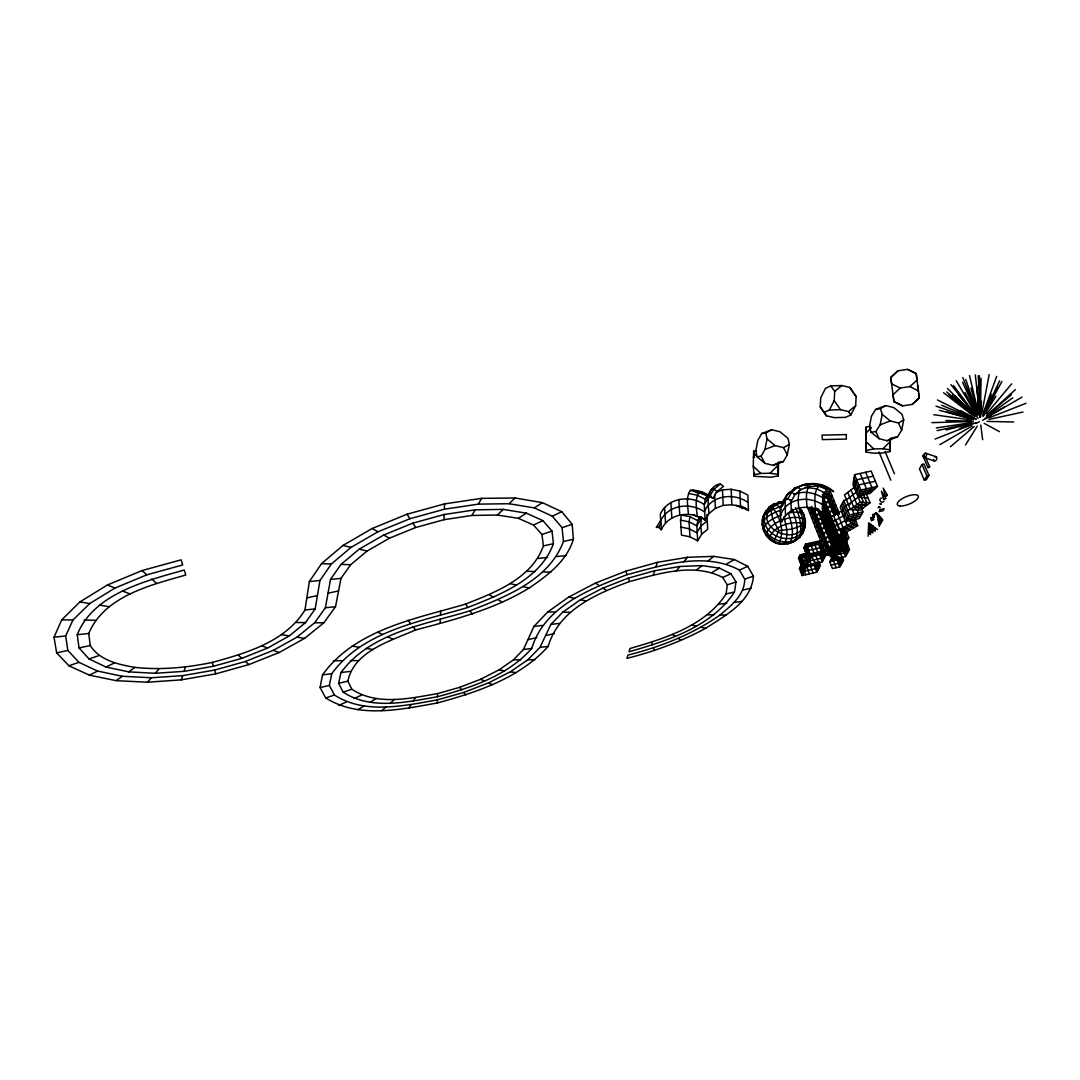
<?xml version="1.0" encoding="UTF-8"?>
<svg xmlns="http://www.w3.org/2000/svg" width="1080" height="1080" viewBox="0 0 1080 1080"><rect width="100%" height="100%" fill="white"/><g stroke="black" fill="none" stroke-linecap="round" stroke-linejoin="round"><path stroke-width="1.5" d="M890.447 438.332L890.123 451.535L882.468 453.006L873.396 453.195L866.066 452.048L865.944 427.181L870.507 426.209M701.325 516.699L700.772 526.176L701.636 534.222L697.667 540.783L689.945 536.827L681.453 535.086L680.535 520.115L681.44 514.985L690.012 516.74L697.815 520.708L696.843 525.825L697.667 540.783M701.636 534.222L707.711 529.254L706.941 514.296M714.623 494.316L715.392 508.356L709.168 513.418L705.118 520.088C691.281 510.192 668.493 513.121 661.351 529.767L658.584 527.269L656.303 527.445L660.447 520.789M723.182 505.373L731.822 504.738L740.502 506.507L748.427 510.516L747.86 495.086L739.895 491.063L731.16 489.281L722.48 489.915L723.182 505.373L715.392 508.356M980.451 412.614L981.072 378.284M731.16 489.281L731.822 504.738M873.896 517.482C870.156 512.474 876.217 513.878 873.855 517.495M739.895 491.063L740.502 506.507M879.377 507.64L878.755 506.898L878.053 507.614M437.279 702.986L437.387 699.88L463.725 692.428L488.525 682.884L510.354 671.787L527.904 659.732L539.973 647.406L550.908 624.402L562.761 612.158L580.5 599.711L602.924 588.06L628.331 578.124L654.71 570.726L679.955 566.46L702.081 565.61L719.469 568.134L730.971 573.764L736.007 581.958L734.495 592.029C711.288 627.156 667.467 640.683 628.979 651.793L630.032 648.473C665.064 638.334 705.078 626.076 726.057 593.973L727.312 584.847L722.628 577.463C693.63 562.397 659.111 573.629 629.559 581.539C596.808 593.622 558.913 609.633 548.181 646.367C519.71 678.145 477.306 692.145 437.279 702.986C401.112 709.398 358.857 718.983 325.755 697.937L320.058 687.555L322.515 674.879C355.077 629.465 415.49 618.827 465.669 604.071C495.342 592.286 531.779 578.556 543.402 545.886L541.944 534.479L533.507 525.029L518.373 518.346L497.381 515.025L471.947 515.457L443.975 519.71L415.692 527.513L389.394 538.231L367.16 550.989L350.663 564.732L340.983 578.367L335.529 606.677L323.825 622.823L304.56 638.388L279.099 652.55L248.954 664.565L215.798 673.839L181.373 679.846L147.528 682.209L116.181 680.67L89.33 675.135L68.891 665.753L56.646 652.887L54 637.24L61.763 619.826L79.88 601.938L107.325 585.023L142.047 570.564L181.157 559.832L182.709 564.962L146.867 574.803L115.02 588.047L89.761 603.545L72.981 619.961L65.651 635.971L67.865 650.417L78.948 662.351L97.659 671.085L122.391 676.283L151.349 677.768L182.709 675.621L214.65 670.073L245.43 661.473L273.389 650.308L296.959 637.16L314.712 622.715L325.391 607.77L330.507 579.433L341.037 564.368L359.168 549.167L383.724 535.032L412.844 523.139L444.163 514.512L475.132 509.827L503.226 509.396L526.325 513.149L542.889 520.614L552.001 531.077L553.433 543.686C540.378 579.433 500.526 594.527 467.883 607.46C420.431 621.635 362.934 630.869 331.749 673.718L329.346 685.422L334.449 695.034C364.905 714.703 404.014 705.753 437.387 699.88M437.508 696.735L437.616 693.576L459.769 687.312L480.614 679.28L498.906 669.924L513.513 659.799L523.449 649.485L533.925 626.441L547.776 611.888L568.769 597.038L595.471 583.079L625.82 571.185L657.369 562.343L687.514 557.293L713.826 556.375L734.346 559.521L747.752 566.339L753.408 576.167C751.545 601.992 724.95 615.64 705.686 628.304C680.832 641.682 654.264 651.524 626.9 658.341L627.926 655.088C660.555 646.88 692.456 634.446 720.077 614.966C731.174 605.596 744.782 595.013 744.701 579.056L739.355 570.065C704.538 551.408 662.702 565.205 627.089 574.668C589.734 589.113 544.495 606.258 531.725 648.446C507.721 675.675 471.528 687.514 437.508 696.735C406.931 702.081 370.953 710.384 343.143 692.132L338.607 683.289L340.956 672.557C370.724 632.245 425.345 624.443 470.07 610.808C505.683 596.74 548.91 580.27 563.436 541.485L562.073 527.675L552.299 516.173L534.33 507.911L509.112 503.726L478.346 504.131L444.366 509.233L409.941 518.711L377.987 531.779L351.095 547.331L331.331 564.017L319.964 580.5L315.198 608.877L305.519 622.606L289.278 635.918L267.611 648.04L241.866 658.341L213.489 666.252L184.059 671.342L155.21 673.286L128.628 671.855L106.016 667.022L89.019 658.935L79.056 647.96L77.234 634.716C93.65 593.649 145.868 580.878 184.248 570.024L185.774 575.019C150.471 585.117 104.409 596.106 88.749 633.474L90.221 645.503C99.9 660.609 118.463 664.443 134.906 667.4C160.826 670.154 186.894 667.71 212.328 662.405C246.294 653.103 285.417 641.831 304.965 609.998L309.366 581.567L321.543 563.652L342.941 545.468L372.182 528.498L407.012 514.215L444.555 503.888L481.599 498.353L515.066 498.002L542.389 502.646L561.749 511.704L572.157 524.286L573.426 539.285C566.636 561.344 547.438 575.6 529.146 587.993C494.357 609.377 454.626 619.637 415.53 629.977C391.001 640.805 353.97 651.038 347.855 681.156L351.851 689.216C377.028 706.01 409.833 698.382 437.616 693.576M440.195 623.079L440.343 619.124M440.492 615.114L440.64 611.077M443.975 519.71L444.163 514.512M444.366 509.233L444.555 503.888M868.199 536.247L868.698 522.828L877.46 529.565M756.5 450.603L753.664 451.197L753.26 466.195L754.232 476.307L771.147 477.225L778.288 475.862L778.545 462.389M830.115 489.429L826.956 489.807C821.057 495.761 822.65 505.17 823.122 512.77C810.027 503.456 788.09 505.805 781.717 522.005C772.349 492.021 811.85 471.42 833.692 491.67L822.245 485.501L816.291 485.325M804.843 524.948C804.749 541.539 781.947 550.165 769.905 539.5C761.049 532.697 758.079 513.081 770.539 508.829L776.871 504.428L781.934 502.659L779.868 501.808L778.086 502.389L782.055 502.038M798.768 507.249C804.222 512.555 806.787 520.83 804.681 528.228L802.791 530.563M790.789 499.919L791.33 510.678M855.657 405.662L856.143 396.549L849.92 387.477L841.82 385.519L830.763 385.925L825.471 388.382L820.746 397.777L820.22 406.809L826.403 415.787L834.449 417.663L845.397 417.339L850.784 415.044L855.657 405.662L848.61 411.588L840.47 409.671L829.386 410.022L824.081 412.344L820.22 406.809M829.386 410.022L834.206 400.558L834.718 391.392L830.763 385.925M980.532 417.204L981.437 401.301M865.944 427.181L866.066 452.048M754.232 476.307L754.434 473.283M802.251 532.035L801.185 534.951L802.993 532.805L803.601 529.996L802.359 525.326L802.521 517.712L798.836 508.235L800.955 509.544L804.289 515.957M877.514 486.378L860.895 490.064L857.641 496.193L869.981 493.452L877.514 486.378L871.155 471.056L854.591 474.687L852.971 484.745L860.247 502.011L870.035 502.835L866.565 494.37M709.168 513.418C707.724 503.199 706.212 489.618 717.674 484.448L720.347 484.029L723.479 486.338L717.107 491.481L712.962 498.285C706.644 493.358 698.476 489.443 690.336 490.388C685.679 497.354 687.865 506.466 688.46 514.269M690.012 516.74L689.081 521.856L689.945 536.827M981.734 413.721L989.172 374.571M871.088 432.23L875.894 431.555L880.119 424.805L882.185 414.423L880.457 408.605L885.722 405.567L893.835 407.646L901.922 414.086L903.731 419.904L901.678 430.245L897.386 436.941L887.261 440.748L879.147 438.71L871.088 432.23L869.441 426.384L871.466 416.151L875.624 409.428L885.722 405.567M787.253 454.882L789.359 444.38L788.009 438.372L780.043 431.798L771.66 429.732L761.657 433.593L757.877 440.316L755.784 450.698L756.999 456.719L764.91 463.361L773.307 465.372L783.351 461.579L787.253 454.882L783.553 447.647L775.076 445.581L767.07 438.912L765.801 432.918L771.66 429.732M756.999 456.719L761.116 456.192L764.951 449.456L767.07 438.912M767.057 512.028L769.243 506.966L773.213 504.171L783.797 501.471M763.128 526.595L762.197 524.759C763.871 516.254 773.982 512.973 781.056 509.936L778.964 506.588L774.9 503.604C744.147 529.133 811.715 553.406 803.439 513.999L797.823 511.974L788.346 512.879C791.114 522.342 795.272 534.317 789.493 543.335L777.627 543.524L771.687 540.486L765.747 534.222C771.444 521.1 791.559 514.12 804.64 519.008L805.451 520.857M793.867 541.067L799.997 536.706C801.927 527.013 800.105 516.321 795.555 507.587M854.523 488.552L856.683 479.79L873.275 476.145M916.961 380.565L916.232 373.478L907.578 369.36L897.952 370.805L890.744 377.312L893.97 401.639L902.502 405.864L912.128 404.46L919.269 397.926L916.232 373.478M799.173 490.307L798.08 499.811L798.741 507.803M880.146 507.533L879.552 506.723L878.89 507.587M181.373 679.846L182.709 675.621M184.059 671.342L185.423 667.035M653.4 574.857L654.71 570.726M656.033 566.568L657.369 562.343M883.562 499.244L885.64 498.433L883.562 499.244L881.456 491.238L885.614 498.326M885.303 496.017L887.423 495.302L885.33 496.125L883.211 488.093L887.396 495.207M856.076 492.372L858.789 484.92L875.394 481.248M983.57 412.317L996.665 376.421M762.493 520.047L764.154 515.714M766.327 510.665L762.899 517.414C759.294 536.558 786.267 549.828 799.997 536.706M982.53 415.8L991.305 394.335M984.177 413.154L999.635 380.862M840.74 529.146L844.479 538.529L841.104 544.739L822.771 498.636L825.971 492.143L835.164 515.174L826.591 517.104L823.365 523.449L836.123 520.574L837.351 523.652M834.287 515.984L837.594 509.598L824.755 512.46L821.543 518.832L834.287 515.984L826.997 497.705L830.223 491.211L823.136 492.777M803.844 572.157L798.525 558.252L800.253 554.783L806.423 553.379M809.217 561.749L803.79 547.708L805.572 544.131L820.557 540.729L831.857 534.236L838.512 536.558L827.293 542.903L820.584 540.621L818.708 544.32L824.175 558.32M801.59 558.252L799.848 561.721L805.99 560.317M806.936 547.641L805.14 551.205L820.071 547.803L821.934 544.239M803.966 553.932L802.211 557.415L804.87 564.341L800.766 572.09L815.467 568.701L819.099 561.83L820.463 565.312L816.804 572.171L802.103 575.559L799.443 568.62L802.94 561.735M809.325 543.281L807.529 546.858L810.243 553.865L806.058 561.735M808.299 551.164L804.708 558.225L807.408 565.245L811.039 558.225L805.572 544.131M813.078 542.43L811.255 546.008L813.969 553L812.16 556.538L814.874 563.531M770.539 508.829L772.7 518.994L778.828 530.604L773.672 541.89M983.813 414.382L997.717 387.167M816.817 541.58L814.982 545.157L817.709 552.15L815.873 555.687L818.6 562.68M802.103 575.559L805.626 568.728L800.253 554.783M807.678 565.218L806.787 566.933L809.46 573.858M846.707 499.824L843.75 500.486L840.267 507.182L846.032 521.519L859.248 518.535L862.893 511.92L861.422 508.302M811.35 564.381L810.459 566.096L813.132 573.008M816.804 572.171L814.131 565.245L815.022 563.531L817.709 570.47M802.966 573.858L800.307 566.906L822.312 561.83L819.585 554.837L823.311 547.749M842.184 511.947L845.68 505.278L850.122 504.293M824.688 551.259L820.949 558.333L809.784 560.885L811.148 564.394M844.101 516.726L847.625 510.084L852.066 509.085L854.01 513.905L850.433 520.519M822.312 561.83L826.065 554.783L808.056 508.639L810.513 507.209M838.161 558.198L835.407 551.219L837.324 547.682L834.57 540.716L836.487 537.125L843.926 535.437L841.982 539.028L847.53 552.974M817.925 509.639L832.545 546.696L835.866 540.486L822.92 507.83L835.745 504.981L832.464 511.394L819.734 514.229L820.787 512.109L833.639 544.631L846.504 541.701M846.032 521.519L849.568 514.904L862.893 511.92M834.449 546.993L832.559 550.49L835.272 557.375L833.396 560.831L836.109 567.716M840.213 536.274L838.269 539.879L841.037 546.831L839.106 550.382L841.86 557.348M842.778 532.373L841.658 534.452L828.86 537.354L832.14 531.09L839.309 529.47M831.101 565.11L838.39 563.436L842.225 556.524L843.601 560.007L839.754 566.879L832.451 568.566L829.751 561.668L831.614 558.225L838.944 556.538M984.555 413.411L1001.903 381.47M846.909 532.859L843.507 539.109L830.696 542.012L834.003 535.788L846.909 532.859L848.786 537.557L845.37 543.767L832.545 546.696M854.847 519.534L858.452 512.906L856.98 509.301M843.359 542.511L845.316 538.92M829.751 561.668L837.041 559.994L837.986 558.265L840.713 565.178M835.407 551.219L842.792 549.531L846.72 542.417M848.111 545.913L844.182 553.014L836.784 554.702M830.682 559.94L845.559 556.497L849.514 549.423L841.536 529.281M471.947 515.457L475.132 509.827M478.346 504.131L481.599 498.353M871.452 520.641L873.626 519.413L872.411 517.469L870.723 517.846L871.452 520.641L873.626 519.413M876.204 514.175L876.042 513.054L876.353 513.797M875.894 513.432L875.313 513.351M782.703 501.957L784.944 499.068L787.901 498.744L791.708 492.224L797.675 487.269L805.235 484.367L808.691 486.594L817.182 485.973L825.782 487.728M781.029 513.999C787.428 497.786 809.393 495.477 822.501 504.779M808.691 486.594L801.09 489.51L795.096 494.492L791.276 501.053L787.901 498.744M784.944 499.068L788.738 492.575L791.708 492.224L795.096 494.492M781.353 507.101L785.12 500.661L786.483 495.49L788.846 493.533M921.996 464.468L919.445 468.815L924.318 480.168L926.357 479.723L928.962 475.416L924.035 464.022L921.996 464.468L926.91 475.862L924.318 480.168M700.218 516.767L697.815 520.708L699.624 517.887L693.104 514.566M700.826 519.264L696.843 525.825L689.081 521.856L680.535 520.115M658.584 527.269L661.082 523.26M408.78 708.332L410.981 704.822M413.195 701.271L415.422 697.693M702.135 517.658L705.118 520.088L704.309 504.63C690.404 494.721 667.521 497.583 660.285 514.269L661.351 529.767M660.366 521.438C667.562 504.779 690.377 501.889 704.227 511.785C711.221 495.153 733.928 492.494 747.63 502.24M965.52 444.933L977.279 426.101M983.354 416.381L995.882 396.306M720.347 484.029L714.002 489.146L709.871 495.909L707.252 496.274L705.335 499.284L704.309 504.63L708.386 497.948L710.883 495.923M861.759 495.275L866.443 488.835L860.126 473.472M884.021 501.012C881.915 504.671 877.433 499.163 881.442 497.921M793.152 489.618L794.678 487.661L797.675 487.269L801.09 489.51M764.64 512.879L769.243 506.966L771.093 506.25C779.652 514.728 785.322 531.549 778.842 543.078L773.766 541.12L765.747 534.222M809.838 485.15C804.991 491.238 806.612 499.973 807.03 507.195M676.242 570.969L679.955 566.46M683.721 561.897L687.514 557.293M986.526 413.843L1011.663 383.846M147.528 682.209L151.349 677.768M155.21 673.286L159.097 668.763M865.877 494.357L871.979 487.607L865.647 472.257M753.246 457.218L756.459 453.992M753.705 474.808L760.82 473.432L770.027 473.256L777.56 465.71L777.546 462.713M866.106 432.986L871.425 427.68M866.174 450.428L873.801 448.929L882.995 448.74L890.474 441.288M497.381 515.025L503.226 509.396M509.112 503.726L515.066 498.002M891.742 384.332L890.838 377.582L897.952 370.805M917.15 379.998L909.913 386.586L900.193 388.031L892.985 394.781L893.97 401.639M912.128 404.46L919.377 397.791M987.323 414.936L1015.429 389.61M381.807 710.64L386.006 706.928M390.245 703.188L394.511 699.408M950.535 446.688L974.241 426.452M986.418 416.043L1011.447 394.673M834.718 391.392L841.82 385.519M787.482 498.704L785.12 500.661L785.471 515.565M706.86 521.208L700.772 526.176L696.789 532.724L689.067 528.768L680.549 527.027M696.289 570.159L702.081 565.61M707.927 561.006L713.826 556.375M854.293 487.445L844.479 494.91L850.338 509.423L860.126 510.192L870.035 502.835M846.423 499.73L856.278 492.291M848.38 504.563L858.263 497.138L868.05 497.988M850.338 509.423L860.247 502.011M853.618 509.679L863.528 502.281L860.544 495.005M856.872 509.936L866.781 502.551L863.312 494.073M986.837 416.543L1012.757 397.791M116.181 680.67L122.391 676.283M128.628 671.855L134.906 667.4M767.664 509.031L774.9 503.604M518.373 518.346L526.325 513.149M534.33 507.911L542.389 502.646M357.952 709.695L363.987 706.01M370.049 702.297L376.151 698.558M887.261 440.748L892.472 437.576M882.185 414.423L890.339 420.944L898.52 423.009L903.731 419.904M985.163 418.392L1004.238 407.065M812.768 508.032L810.311 509.463L828.279 555.255L839.592 548.91L823.19 507.546L827.631 509.207L816.548 515.606L809.825 513.176L817.236 508.869L833.585 550.287L840.24 552.514L822.137 506.831L825.836 504.684L844.02 550.409L832.734 556.713L826.038 554.513L837.365 548.154L844.02 550.409M816.224 508.14L812.552 510.287L831.614 558.225M808.056 508.639L814.779 511.096L818.451 508.964L836.487 554.62L829.804 552.407L811.741 506.493M712.098 572.413L719.469 568.134M726.88 563.841L734.346 559.521M822.758 511.272L811.607 517.712L818.33 520.128L829.44 513.729L822.758 511.272L837.365 548.154M939.83 444.663L972.108 426.006M988.538 416.515L1022.004 397.157M773.307 465.372L776.196 463.725M835.394 520.317L843.197 515.862M837.284 525.069L845.1 520.614M839.187 529.821L850.946 523.152L857.709 525.636L846.005 532.251L839.187 529.821L833.517 515.592L841.293 511.124L847.017 525.38L853.794 527.85M841.468 530.631L853.214 523.976L851.769 520.412M843.737 531.441L855.468 524.812L853.551 520.061M783.553 447.647L789.359 444.38M802.359 525.326L792.099 529.079L778.828 530.604M830.507 555.984L841.806 549.666L823.622 503.847L825.836 504.684M975.78 423.522L979.371 421.74M89.33 675.135L97.659 671.085M106.016 667.022L114.413 662.945M982.53 420.214L991.264 416.084M533.507 525.029L542.889 520.614M552.299 516.173L561.749 511.704M338.783 705.429L346.356 702M353.943 698.571L361.57 695.129M722.628 577.463L730.971 573.764M739.355 570.065L747.752 566.339M935.077 439.047L971.217 424.845M989.402 417.69L1026 403.299M923.886 455.261L922.995 456.03L927.976 467.519L928.773 467.519L929.664 466.763L925.317 456.705M924.035 455.936L922.995 456.03M781.61 514.904C774.644 517.941 764.977 521.356 763.29 529.673L764.262 531.562L763.412 527.837M793.989 494.627C803.345 490.266 814.482 492.615 822.974 497.88M764.951 449.456L775.076 445.581M716.202 492.291L722.48 489.915M880.119 424.805L890.339 420.944M787.671 543.767L794.367 541.526C800.321 531.887 795.839 518.913 792.032 509.126M959.999 428.369L976.145 422.726M68.891 665.753L78.948 662.351M89.019 658.935L99.103 655.519M541.944 534.479L552.001 531.077M562.073 527.675L572.157 524.286M325.755 697.937L334.449 695.034M343.143 692.132L351.851 689.216M727.312 584.847L736.007 581.958M744.701 579.056L753.408 576.167M782.838 505.319L770.567 510.651L764.667 515.025C759.915 537.948 799.2 549.058 805.208 525.609L804.479 523.543C792.626 520.655 773.914 525.11 769.298 538.096L769.905 539.5L774.36 540.945M946.161 429.935L973.337 423.036M782.447 544.253L784.175 543.821C789.332 535.896 786.186 525.366 783.824 516.929M320.058 687.555L329.346 685.422M338.607 683.289L347.855 681.156M527.931 639.644L536.774 637.605M545.602 635.567L554.405 633.542M726.057 593.973L734.495 592.029M742.918 590.085L751.316 588.155M809.676 557.091L819.585 554.837M830.25 554.769L836.352 553.379M801.185 565.191L807.327 563.787M799.443 568.62L814.131 565.245M835.529 538.92L842.953 537.233L848.515 551.205M803.79 547.708L818.708 544.32M834.57 540.716L848.786 537.557M838.121 546.156L830.777 547.83L828.9 551.327L836.217 549.653M806.504 554.715L821.435 551.3M837.324 547.682L844.749 545.994M829.832 549.585L837.162 547.911M809.339 555.62L820.516 553.068L823.243 560.075M836.365 549.45L843.764 547.763L846.545 554.742M798.525 558.252L805.883 556.578L806.774 554.837L799.389 556.524L804.735 570.443M860.45 516.348L847.192 519.318L841.428 504.968M875.907 513.297L875.489 514.337L875.327 513.216L875.57 514.175L876.434 513.783M872.816 514.998L873.747 517.28M837.446 524.799L830.291 526.419L827.024 532.71L839.808 529.821M870.723 517.846L872.978 517.833M861.664 514.134L848.38 517.118L842.589 502.726M835.596 520.142L828.441 521.748L825.188 528.066L837.959 525.191L845.37 543.767M823.838 496.49L828.063 495.545L835.38 513.864M823.541 497.678L832.059 495.788L828.819 502.254L821.759 503.82M822.771 498.636L826.997 497.705M926.91 475.862L928.962 475.416M874.989 488.754L859.802 492.115L854.051 478.062M872.478 491.103L858.722 494.168L853.511 481.424M822.514 502.902L833.895 500.377L830.628 506.817L822.163 508.694L836.825 545.711L840.173 539.514L822.326 494.613M56.646 652.887L67.865 650.417M79.056 647.96L90.221 645.503M306.841 597.888L317.439 595.553M328.01 593.231L338.567 590.909M543.402 545.886L553.433 543.686M563.436 541.485L573.426 539.285M824.904 494.316L829.143 493.385L837.716 514.809M937.143 430.61L971.703 423.131M988.875 419.418L1022.99 412.034M875.624 409.428L880.457 408.605M761.657 433.593L765.801 432.918M936.279 427.95L971.365 422.631M894.105 437.373L897.386 436.941M322.515 674.879L331.749 673.718M340.956 672.557L350.109 671.395M523.449 649.485L531.725 648.446M539.973 647.406L548.181 646.367M533.925 626.441L542.444 625.414M550.908 624.402L559.346 623.389M719.172 604.165L726.827 603.248M734.427 602.343L742.014 601.425M779.099 462.065L783.351 461.579M54 637.24L65.651 635.971M77.234 634.716L88.749 633.474M304.965 609.998L315.198 608.877M325.391 607.77L335.529 606.677M748.427 510.516L745.24 508.154L742.514 508.437L735.98 505.13M309.366 581.567L319.964 580.5M330.507 579.433L340.983 578.367M538.096 558.428L547.438 557.483M556.754 556.538L566.001 555.606M802.211 484.772L813.686 483.759L817.182 485.973M804.911 487.35L816.723 488.835L824.499 492.723M931.878 422.631L970.542 421.551M333.356 660.717L341.861 660.677M350.298 660.636L358.682 660.596M513.513 659.799L520.736 659.759M527.904 659.732L535.019 659.691M61.763 619.826L72.981 619.961M84.105 620.082L95.121 620.204M296.257 622.499L305.519 622.606M314.712 622.715L323.825 622.823M547.776 611.888L555.296 612.023M562.761 612.158L570.173 612.279M707.305 614.75L713.718 614.858M720.077 614.966L726.408 615.087M945.932 420.538L973.512 421.132M987.053 421.416L1013.634 421.983M321.543 563.652L331.331 564.017M341.037 564.368L350.663 564.732M526.649 571.266L534.776 571.563M542.835 571.874L550.827 572.171M863.42 507.749L853.632 506.966L847.733 492.44M866.727 505.292L856.926 504.495L851.013 489.942M776.048 542.768L780.476 543.308M770.027 473.256L777.911 474.363L778.288 475.862M933.741 414.707L970.988 419.958M882.995 448.74L890.365 449.915M79.88 601.938L89.761 603.545M99.536 605.124L109.202 606.69M281.516 634.649L289.278 635.918M296.959 637.16L304.56 638.388M352.148 646.11L359.208 647.258M366.214 648.392L373.154 649.526M498.906 669.924L504.657 670.856M510.354 671.787L516.011 672.705M690.336 490.388L699.192 492.183C694.427 499.108 696.6 508.248 697.194 516.051M712.962 498.285L704.822 494.168L695.858 492.332L692.861 489.996M688.514 493.425L697.329 495.221L705.335 499.284L711.369 489.537L714.002 489.146L717.107 491.481M342.941 545.468L351.095 547.331M359.168 549.167L367.16 550.989M509.99 583.605L516.442 585.09M522.828 586.548L529.146 587.993M568.769 597.038L574.668 598.374M580.5 599.711L586.292 601.034M691.362 625.037L696.182 626.13M700.947 627.224L705.686 628.304M929.664 466.763L927.976 467.519M939.33 410.306L971.973 419.04M946.877 411.912L973.485 419.364M924.048 457.529L934.362 460.944M925.763 453.276A2.295 1.445 -68.8 0 1 925.614 456.962A2.295 1.445 -68.8 0 1 923.333 455.976A2.295 1.445 -68.8 0 1 925.763 453.276L936.077 456.719M935.982 406.134L971.352 418.217M849.893 530.051L843.089 527.607L837.391 513.365M851.297 519.224L855.792 520.898M107.325 585.023L115.02 588.047M122.607 591.03L130.113 593.987M261.779 645.745L267.611 648.04M273.389 650.308L279.099 652.55M941.787 405.324L972.648 418.108M377.663 632.219L382.698 634.514M387.666 636.795L392.594 639.036M480.614 679.28L484.583 681.089M488.525 682.884L492.426 684.666M957.488 410.778L975.632 419.121M891.567 383.832L900.193 388.031M937.44 399.964L971.69 417.002M826.956 489.807L819.126 485.892C813.321 491.913 814.941 501.296 815.413 508.896M893.903 401.531L902.502 405.864M741.299 506.156L745.24 508.154M700.542 492.872L707.252 496.274M909.913 386.586L918.581 391.001M907.578 369.36L916.151 373.775M960.215 410.413L976.361 419.135M984.204 423.387L999.486 431.649M372.182 528.498L377.987 531.779M383.724 535.032L389.394 538.231M489.24 594.756L493.682 597.267M498.083 599.751L502.43 602.208M595.471 583.079L599.211 585.576M602.924 588.06L606.596 590.504M672.368 634.433L675.351 636.417M678.294 638.388L681.224 640.332M701.771 491.805L704.822 494.168M943.569 392.729L972.959 415.57M948.51 394.268L973.85 415.8M946.728 391.959L973.512 415.341M142.047 570.564L146.867 574.803M151.632 578.988L156.33 583.119M238.262 655.168L241.866 658.341M245.43 661.473L248.954 664.565M866.187 441.842L873.801 448.929M952.587 395.199L974.673 415.976M753.26 466.195L760.82 473.432M947.552 388.584L973.701 414.68M954.869 395.914L975.28 416.273M799.092 508.545L801.779 511.434M882.913 520.168L876.906 513.121L879.296 526.392M958.352 394.592L975.834 415.84M950.886 384.642L974.389 413.91M407.983 620.204L410.535 623.498M413.046 626.751L415.53 629.977M459.769 687.312L461.768 689.877M463.725 692.428L465.669 694.953M969.584 407.052L978.102 418.365M953.505 385.519L974.97 414.167M852.889 392.175L856.143 396.549M834.206 400.558L840.47 409.671M824.081 412.344L826.403 415.787M407.012 514.215L409.941 518.711M412.844 523.139L415.692 527.513M465.669 604.071L467.883 607.46M470.07 610.808L472.217 614.115M848.61 411.588L850.784 415.044M849.92 387.477L852.08 391.082M956.232 380.768L975.47 413.154M964.94 392.58L977.171 415.436M761.116 456.192L764.91 463.361M962.537 382.185L976.712 413.384M875.894 431.555L879.147 438.71M898.52 423.009L901.678 430.245M885.02 451.4L894.456 473.756M879.012 452.048L890.825 480.195M875.948 513.216L876.217 514.039M854.591 474.687L860.895 490.064M871.277 518.211L871.925 519.79M854.834 518.535L857.709 525.636M843.75 500.486L849.568 514.904M849.501 519.575L850.946 523.152M962.779 377.541L976.793 412.519M830.223 491.211L839.443 514.215M843.899 530.28L847.638 539.636L834.746 542.565L822.461 511.515M842.792 549.531L845.559 556.497M841.266 558.265L842.63 561.735M839.389 557.699L841.671 563.45M837.041 559.994L839.754 566.879M814.779 511.096L832.734 556.713M825.12 556.565L819.626 542.524L804.681 545.913L810.122 559.994M818.181 563.558L819.531 567.04M815.927 561.816L818.627 568.755M805.599 556.47L808.312 563.504M803.115 567.769L805.775 574.708M625.82 571.185L627.089 574.668M628.331 578.124L629.559 581.539M651.524 642.398L652.509 645.125M653.481 647.838L654.453 650.525M965.723 379.512L977.413 412.992M753.664 451.197L754.394 457.11M212.328 662.405L213.489 666.252M214.65 670.073L215.798 673.839M971.001 388.004L978.48 414.801M969.503 375.476L978.143 412.101M918.594 393.026L919.269 397.926M917.554 385.209L918.365 391.406M977.818 401.855L979.817 417.474M980.775 425.034L982.638 439.668M665.523 523.031L664.497 507.533M671.855 517.928L670.869 502.43M679.752 514.917L678.807 499.419M975.348 374.895L979.303 411.98M976.698 385.614L979.574 414.045M872.411 517.469L872.491 518.67M890.123 451.535L889.799 442.746M978.291 375.651L979.898 412.223M777.56 465.71L777.911 474.363M979.412 375.881L980.114 412.155M980.114 381.699L980.262 413.276M934.889 456.935A2.281 1.445 -68.7 0 1 936.684 457.421A2.281 1.445 -68.7 0 1 936.063 460.242A2.281 1.445 -68.7 0 1 934.052 460.728M933.674 459.918A2.281 1.445 -68.7 0 1 933.647 459.392M880.025 503.942L881.348 504.104L880.052 503.861M870.885 524.502L870.507 534.587L868.334 532.886L875.259 527.877L875.138 531.239L868.577 526.176L870.885 524.502M873.059 526.19L872.816 532.913L868.455 529.538L873.059 526.19M880.2 509.598L879.053 511.61L883.049 510.719L884.196 508.707L880.2 509.598M878.404 514.876L877.514 516.442L881.996 521.735L881.402 518.4L878.702 523.071L880.2 524.84L878.404 514.876M879.903 516.632L878.108 519.764L881.091 523.287L879.903 516.632M824.567 515.835L813.402 522.274L820.112 524.664L831.236 518.279L824.567 515.835M826.389 520.412L815.184 526.838L821.894 529.2L833.058 522.828L826.389 520.412M828.198 525.001L816.98 531.428L823.689 533.75L834.867 527.391L828.198 525.001M830.021 529.619L818.788 536.018L825.485 538.326L836.69 531.968L830.021 529.619M833.692 538.866L822.407 545.238L829.103 547.493L840.348 541.161L833.692 538.866M835.529 543.51L824.216 549.869L830.912 552.096L842.184 545.778L835.529 543.51M846.302 434.579L822.042 435.146L822.393 439.614L846.315 439.074L846.302 434.579M900.045 505.953A11.3 4.01 -22.1 0 0 917.905 498.11A11.3 4.01 -22.1 0 0 905.499 496.962A11.3 4.01 -22.1 0 0 900.045 505.953"/></g></svg>
